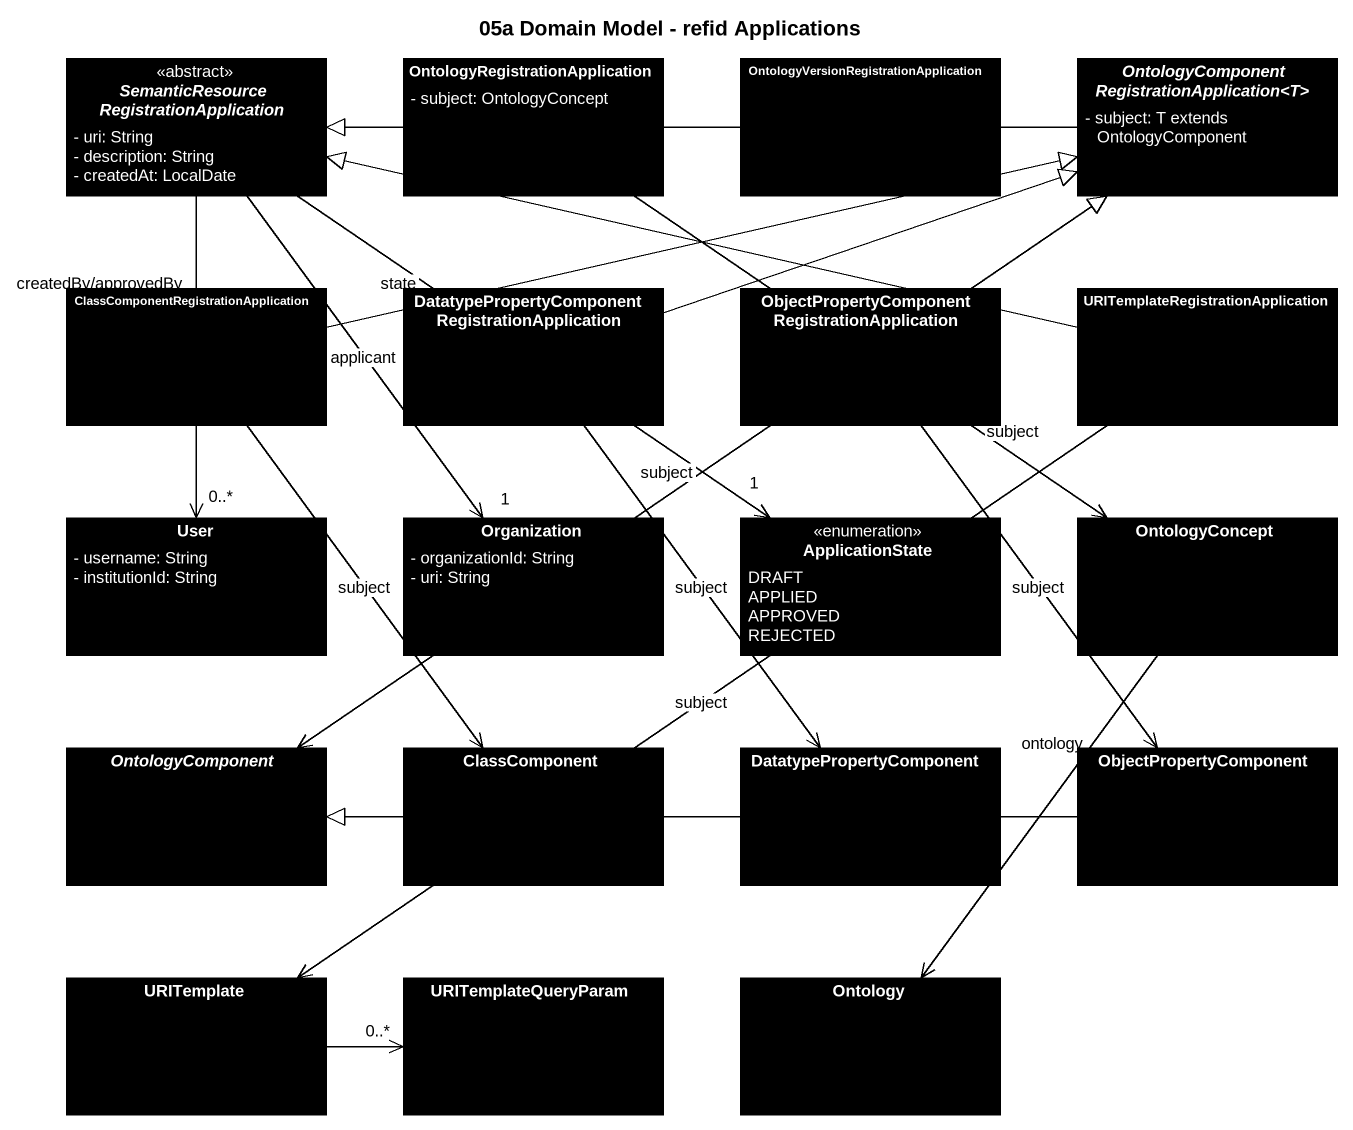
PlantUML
@startuml
title 05a Domain Model - refid Applications
hide circle
hide empty members
skinparam classAttributeIconSize 0
abstract class "SemanticResourceRegistrationApplication" as SemanticResourceRegistration <<abstract>> #000000 {
  - uri: String
  - description: String
  - createdAt: LocalDate
}
class "OntologyRegistrationApplication" as OntologyRegistrationApplicat #000000 {
  - subject: OntologyConcept
}
class "OntologyVersionRegistrationApplication" as OntologyVersionRegistrationA #000000
abstract class "OntologyComponentRegistrationApplication<T>" as OntologyComponentRegistratio #000000 {
  - subject: T extends OntologyComponent
}
class "ClassComponentRegistrationApplication" as ClassComponentRegistrationAp #000000
class "DatatypePropertyComponentRegistrationApplication" as DatatypePropertyComponentReg #000000
class "ObjectPropertyComponentRegistrationApplication" as ObjectPropertyComponentRegis #000000
class "URITemplateRegistrationApplication" as URITemplateRegistrationAppli #000000
class User #000000 {
  - username: String
  - institutionId: String
}
class Organization #000000 {
  - organizationId: String
  - uri: String
}
enum ApplicationState <<enumeration>> #000000 {
  DRAFT
  APPLIED
  APPROVED
  REJECTED
}
class OntologyConcept #000000
abstract class OntologyComponent #000000
class ClassComponent #000000
class DatatypePropertyComponent #000000
class ObjectPropertyComponent #000000
class URITemplate #000000
class URITemplateQueryParam #000000
class Ontology #000000
SemanticResourceRegistration --> "0..*" User : createdBy/approvedBy
SemanticResourceRegistration --> "1" Organization : applicant
SemanticResourceRegistration --> "1" ApplicationState : state
OntologyRegistrationApplicat -left-|> SemanticResourceRegistration
OntologyRegistrationApplicat --> OntologyConcept : subject
OntologyVersionRegistrationA -left-|> SemanticResourceRegistration
OntologyComponentRegistratio -left-|> SemanticResourceRegistration
OntologyComponentRegistratio --> OntologyComponent : subject
ClassComponentRegistrationAp -right-|> OntologyComponentRegistratio
ClassComponentRegistrationAp --> ClassComponent : subject
DatatypePropertyComponentReg -right-|> OntologyComponentRegistratio
DatatypePropertyComponentReg --> DatatypePropertyComponent : subject
ObjectPropertyComponentRegis -up-|> OntologyComponentRegistratio
ObjectPropertyComponentRegis --> ObjectPropertyComponent : subject
URITemplateRegistrationAppli -left-|> SemanticResourceRegistration
URITemplateRegistrationAppli --> URITemplate : subject
OntologyConcept --> Ontology : ontology
ClassComponent -left-|> OntologyComponent
DatatypePropertyComponent -left-|> OntologyComponent
ObjectPropertyComponent -left-|> OntologyComponent
URITemplate -right-> "0..*" URITemplateQueryParam
@enduml
